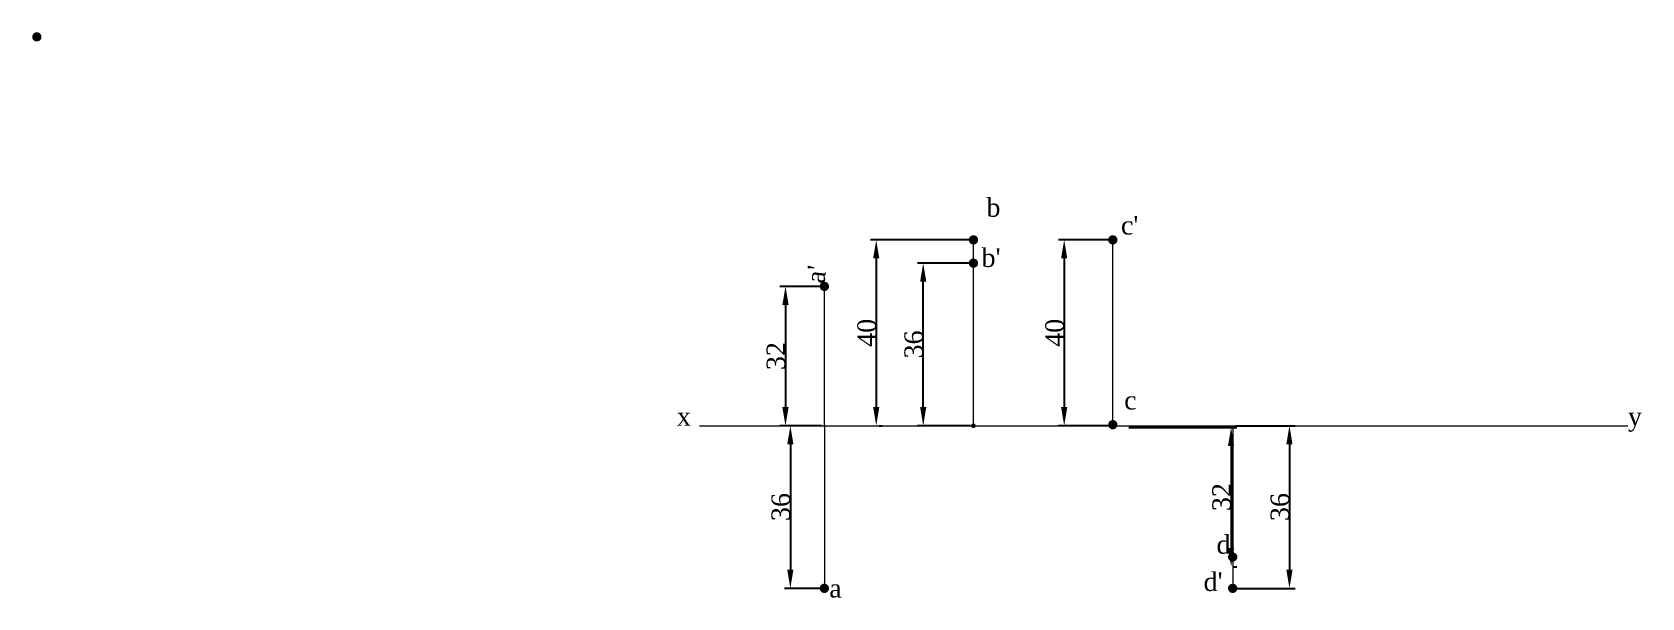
# Paper-space layout 'Layout1' of a CAD drawing. Header units: millimetres. Extents: x -112 to 235, y 40 to 162.
import ezdxf

# ---------------------------------------------------------------- set-up
doc = ezdxf.new("R2010")
doc.units = ezdxf.units.MM
doc.linetypes.add('CENTERX2', pattern=[101.6, 63.5, -12.7, 12.7, -12.7])
for name, color, linetype, lineweight in [('projection line', 250, 'Continuous', 5), ('text', 212, 'CENTERX2', 5), ('xy', 1, 'Continuous', 15)]:
    doc.layers.add(name, color=color, linetype=linetype, lineweight=lineweight)
doc.styles.get("Standard").update_dxf_attribs({"font": 'times.ttf', "height": 4})
doc.dimstyles.new('ISO-25', dxfattribs={"dimtxt": 4, "dimasz": 4, "dimexe": 1.25, "dimexo": 0.625, "dimgap": 0, "dimtad": 1, "dimtoh": 1, "dimrnd": 4, "dimdsep": 46, "dimtxsty": 'Standard', "dimcen": 2.5, "dimadec": 0, "dimazin": 0, "dimtfac": 1, "dimtmove": 0, "dimatfit": 3, "dimfxl": 1, "dimarcsym": 0})

# ---------------------------------------------------------------- blocks, each defined once
blk = doc.blocks.new('*D1')
at = {"layer": 'Defpoints', "color": 0, "transparency": 16777216}
for p in [(58.84, 106.84), (50.46, 76.84), (58.84, 76.84)]:
    blk.add_point(p, dxfattribs=at)
at = {"layer": 'projection line', "color": 0, "lineweight": -2, "transparency": 16777216}
for p, q in [((58.21, 106.84), (49.21, 106.84)), ((50.46, 102.84), (50.46, 80.84)), ((58.21, 76.84), (49.21, 76.84))]:
    blk.add_line(p, q, dxfattribs=at)
at = {"layer": 'projection line', "color": 0, "transparency": 16777216}
for points in [[(49.79, 102.84), (51.13, 102.84), (50.46, 106.84)], [(49.79, 80.84), (51.13, 80.84), (50.46, 76.84)]]:
    blk.add_solid(points, dxfattribs=at)
at = {"layer": 'projection line', "color": 0, "transparency": 16777216, "insert": (48.42, 91.84), "char_height": 4, "attachment_point": 5, "rotation": 90}
blk.add_mtext('32', dxfattribs=at)
blk = doc.blocks.new('*D2')
at = {"layer": 'Defpoints', "color": 0, "transparency": 16777216}
for p in [(58.84, 76.84), (51.51, 41.84), (58.84, 41.84)]:
    blk.add_point(p, dxfattribs=at)
at = {"layer": 'projection line', "color": 0, "lineweight": -2, "transparency": 16777216}
for p, q in [((58.21, 76.84), (50.26, 76.84)), ((51.51, 72.84), (51.51, 45.84)), ((58.21, 41.84), (50.26, 41.84))]:
    blk.add_line(p, q, dxfattribs=at)
at = {"layer": 'projection line', "color": 0, "transparency": 16777216}
for points in [[(50.84, 72.84), (52.17, 72.84), (51.51, 76.84)], [(50.84, 45.84), (52.17, 45.84), (51.51, 41.84)]]:
    blk.add_solid(points, dxfattribs=at)
at = {"layer": 'projection line', "color": 0, "transparency": 16777216, "insert": (49.47, 59.34), "char_height": 4, "attachment_point": 5, "rotation": 90}
blk.add_mtext('36', dxfattribs=at)
blk = doc.blocks.new('*D3')
at = {"layer": 'Defpoints', "color": 0, "transparency": 16777216}
for p in [(80.13, 111.84), (90.96, 111.84), (90.96, 76.84)]:
    blk.add_point(p, dxfattribs=at)
at = {"layer": 'projection line', "color": 0, "lineweight": -2, "transparency": 16777216}
for p, q in [((90.33, 111.84), (78.88, 111.84)), ((80.13, 80.84), (80.13, 107.84)), ((90.33, 76.84), (78.88, 76.84))]:
    blk.add_line(p, q, dxfattribs=at)
at = {"layer": 'projection line', "color": 0, "transparency": 16777216}
for points in [[(79.47, 107.84), (80.8, 107.84), (80.13, 111.84)], [(79.47, 80.84), (80.8, 80.84), (80.13, 76.84)]]:
    blk.add_solid(points, dxfattribs=at)
at = {"layer": 'projection line', "color": 0, "transparency": 16777216, "insert": (78.1, 94.34), "char_height": 4, "attachment_point": 5, "rotation": 90}
blk.add_mtext('36', dxfattribs=at)
blk = doc.blocks.new('*D4')
at = {"layer": 'Defpoints', "color": 0, "transparency": 16777216}
for p in [(90.96, 116.84), (70.01, 76.84), (70.01, 76.84)]:
    blk.add_point(p, dxfattribs=at)
at = {"layer": 'projection line', "color": 0, "lineweight": -2, "transparency": 16777216}
for p, q in [((90.33, 116.84), (68.76, 116.84)), ((70.01, 112.84), (70.01, 80.84)), ((70.63, 76.84), (71.26, 76.84))]:
    blk.add_line(p, q, dxfattribs=at)
at = {"layer": 'projection line', "color": 0, "transparency": 16777216}
for points in [[(69.34, 112.84), (70.68, 112.84), (70.01, 116.84)], [(69.34, 80.84), (70.68, 80.84), (70.01, 76.84)]]:
    blk.add_solid(points, dxfattribs=at)
at = {"layer": 'projection line', "color": 0, "transparency": 16777216, "insert": (67.98, 96.84), "char_height": 4, "attachment_point": 5, "rotation": 90}
blk.add_mtext('40', dxfattribs=at)
blk = doc.blocks.new('*D5')
at = {"layer": 'Defpoints', "color": 0, "transparency": 16777216}
for p in [(120.98, 116.84), (110.51, 76.84), (120.98, 76.84)]:
    blk.add_point(p, dxfattribs=at)
at = {"layer": 'projection line', "color": 0, "lineweight": -2, "transparency": 16777216}
for p, q in [((120.36, 116.84), (109.26, 116.84)), ((110.51, 112.84), (110.51, 80.84)), ((120.36, 76.84), (109.26, 76.84))]:
    blk.add_line(p, q, dxfattribs=at)
at = {"layer": 'projection line', "color": 0, "transparency": 16777216}
for points in [[(109.84, 112.84), (111.17, 112.84), (110.51, 116.84)], [(109.84, 80.84), (111.17, 80.84), (110.51, 76.84)]]:
    blk.add_solid(points, dxfattribs=at)
at = {"layer": 'projection line', "color": 0, "transparency": 16777216, "insert": (108.47, 96.84), "char_height": 4, "attachment_point": 5, "rotation": 90}
blk.add_mtext('40', dxfattribs=at)
blk = doc.blocks.new('*D6')
at = {"layer": 'Defpoints', "color": 0, "transparency": 16777216}
for p in [(146.82, 76.84), (146.82, 41.84), (159.04, 41.84)]:
    blk.add_point(p, dxfattribs=at)
at = {"layer": 'projection line', "color": 0, "lineweight": -2, "transparency": 16777216}
for p, q in [((147.44, 76.84), (160.29, 76.84)), ((159.04, 72.84), (159.04, 45.84)), ((147.44, 41.84), (160.29, 41.84))]:
    blk.add_line(p, q, dxfattribs=at)
at = {"layer": 'projection line', "color": 0, "transparency": 16777216}
for points in [[(158.37, 72.84), (159.7, 72.84), (159.04, 76.84)], [(158.37, 45.84), (159.7, 45.84), (159.04, 41.84)]]:
    blk.add_solid(points, dxfattribs=at)
at = {"layer": 'projection line', "color": 0, "transparency": 16777216, "insert": (157, 59.34), "char_height": 4, "attachment_point": 5, "rotation": 90}
blk.add_mtext('36', dxfattribs=at)
blk = doc.blocks.new('*D7')
at = {"layer": 'Defpoints', "color": 0, "transparency": 16777216}
for p in [(123.77, 76.49), (146.47, 46.49), (146.47, 46.49)]:
    blk.add_point(p, dxfattribs=at)
at = {"layer": 'projection line', "color": 0, "lineweight": -2, "transparency": 16777216}
for p, q in [((124.4, 76.49), (147.72, 76.49)), ((146.47, 72.49), (146.47, 50.49)), ((147.09, 46.49), (147.72, 46.49))]:
    blk.add_line(p, q, dxfattribs=at)
at = {"layer": 'projection line', "color": 0, "transparency": 16777216}
for points in [[(145.8, 72.49), (147.13, 72.49), (146.47, 76.49)], [(145.8, 50.49), (147.13, 50.49), (146.47, 46.49)]]:
    blk.add_solid(points, dxfattribs=at)
at = {"layer": 'projection line', "color": 0, "transparency": 16777216, "insert": (144.43, 61.49), "char_height": 4, "attachment_point": 5, "rotation": 90}
blk.add_mtext('32', dxfattribs=at)

psp = doc.layouts.get("Layout1")

# ---------------------------------------------------------------- linework, layer by layer
at = {"layer": 'projection line'}
for p, q in [((90.957, 76.839), (90.957, 116.839)), ((120.982, 76.839), (120.982, 116.839)), ((90.957, 76.839), (90.957, 111.839)), ((58.838, 76.839), (58.838, 106.839)), ((58.838, 76.839), (58.838, 41.839)), ((146.817, 76.839), (146.817, 41.839)), ((146.817, 76.839), (146.817, 46.839))]:
    psp.add_line(p, q, dxfattribs=at)
at = {"layer": 'projection line', "const_width": 1}
for points in [[(-111.335, 160.549, 1), (-110.335, 160.549, 1)], [(90.457, 116.839, 1), (91.457, 116.839, 1)], [(120.482, 116.839, 1), (121.482, 116.839, 1)], [(90.457, 111.839, 1), (91.457, 111.839, 1)], [(58.338, 106.839, 1), (59.338, 106.839, 1)], [(120.482, 77.071, 1), (121.482, 77.071, 1)], [(146.317, 48.585, 1), (147.317, 48.585, 1)], [(58.338, 41.839, 1), (59.338, 41.839, 1)], [(146.317, 41.839, 1), (147.317, 41.839, 1)]]:
    psp.add_lwpolyline(points, format="xyb", close=True, dxfattribs=at)
at = {"layer": 'text', "const_width": 0.5}
psp.add_lwpolyline([(90.707, 76.839, 1), (91.207, 76.839, 1)], format="xyb", close=True, dxfattribs=at)
at = {"layer": 'xy'}
psp.add_line((31.956, 76.839), (231.956, 76.839), dxfattribs=at)

# ---------------------------------------------------------------- texts
at = {"layer": 'text'}
for s, p in [('b', (93.75, 121.833)), ("c'", (122.727, 117.996)), ("b'", (92.703, 111.02)), ('c', (123.426, 80.327)), ('x', (27.068, 76.839)), ('y', (231.956, 76.839)), ('d', (143.325, 49.284)), ("d'", (140.532, 41.262)), ('a', (59.885, 39.867))]:
    psp.add_text(s, height=4, dxfattribs=at).set_placement(p)
psp.add_text("a'", height=4, rotation=83.10512, dxfattribs=at).set_placement((58.838, 107.339))

# ---------------------------------------------------------------- dimensions: what is measured, and where the dimension line sits
at = {"layer": 'projection line'}
for base, p1, p2, picture, middle in [((70.01, 76.839), (90.957, 116.839), (70.01, 76.839), '*D4', (67.975, 96.839)), ((80.134, 111.839), (90.957, 76.839), (90.957, 111.839), '*D3', (78.1, 94.339)), ((50.459, 76.839), (58.838, 106.839), (58.838, 76.839), '*D1', (48.425, 91.839)), ((51.507, 41.839), (58.838, 76.839), (58.838, 41.839), '*D2', (49.472, 59.339)), ((146.468, 46.49), (123.775, 76.49), (146.468, 46.49), '*D7', (144.433, 61.49)), ((159.036, 41.839), (146.817, 76.839), (146.817, 41.839), '*D6', (157.001, 59.339))]:
    dim = psp.add_linear_dim(base=base, p1=p1, p2=p2, angle=90, dimstyle='ISO-25', dxfattribs=at)
    dim.commit()
    dim.dimension.update_dxf_attribs({"geometry": picture, "text_midpoint": middle})
dim = psp.add_aligned_dim(p1=(120.982, 116.839), p2=(120.982, 76.839), distance=-10.474, dimstyle='ISO-25', dxfattribs=at)
dim.commit()
dim.dimension.update_dxf_attribs({"geometry": '*D5', "text_midpoint": (108.473, 96.839)})

doc.saveas('drawing.dxf')
